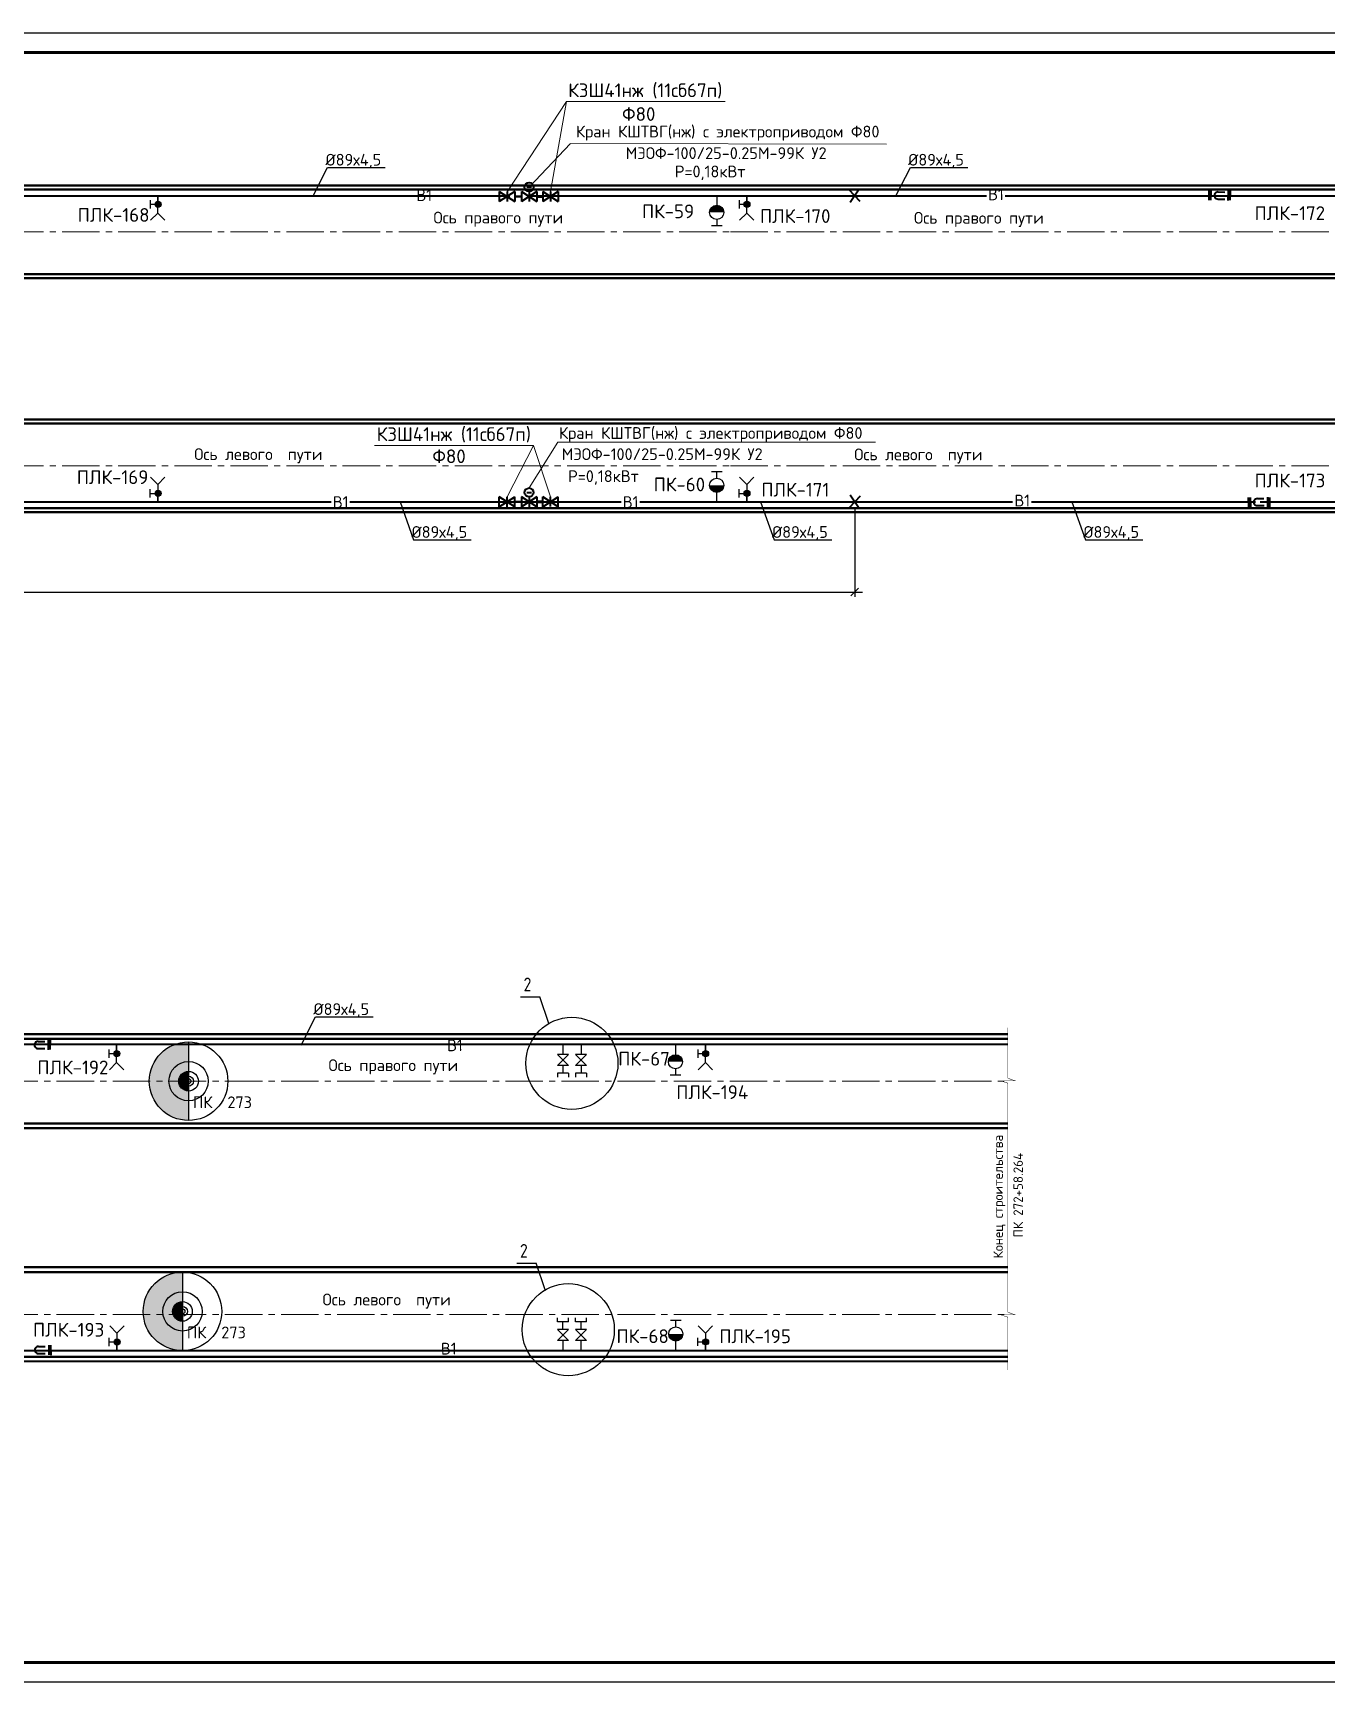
# Paper-space layout 'л2-л8' of a CAD drawing. Header units: millimetres. Extents: x 10032 to 18918, y -3051 to 627.
# Drawn here: x 11227.5 to 11556.8, y -3050.7 to -2630.7 of the extents above; entities that cross this region are included whole.
import ezdxf

# ---------------------------------------------------------------- set-up
doc = ezdxf.new("R2010")
doc.units = ezdxf.units.MM
doc.header["$LTSCALE"] = 0.5
doc.linetypes.add('CENTER2', pattern=[28.575, 19.05, -3.175, 3.175, -3.175])
for name, color, linetype in [('0 @ 1', 7, 'Continuous'), ('1_NADPIS', 7, 'Continuous'), ('3_RAZMER', 7, 'Continuous'), ('3_Текст', 7, 'Continuous'), ('FORMAT', 7, 'Continuous'), ('ВК_надписи', 7, 'Continuous'), ('ВК_сети', 4, 'Continuous'), ('ГТ_ПК', 2, 'Continuous'), ('ГТ_ПК @ 0.25', 2, 'Continuous'), ('ГТ_ПК @ 0.5', 2, 'Continuous'), ('ГТ_ПК @ 1', 2, 'Continuous'), ('ГТ_ПК @ 2', 2, 'Continuous'), ('ГТ_ПК @ 4', 2, 'Continuous')]:
    doc.layers.add(name, color=color, linetype=linetype)
for name, color, linetype, lineweight in [('1_PK500', 5, 'Continuous', 35), ('1_конструкция', 5, 'Continuous', 35), ('А_Дизайн', 16, 'Continuous', 20), ('А_Конструкции', 4, 'Continuous', 50), ('А_Текст', 255, 'Continuous', 20), ('АР_Оси', 242, 'CENTER2', 18)]:
    doc.layers.add(name, color=color, linetype=linetype, lineweight=lineweight)
doc.styles.add('RS-3-08', font='romans.shx', dxfattribs={"width": 0.8, "height": 3})
doc.styles.add('RS-30-06', font='romans.shx', dxfattribs={"width": 0.6, "height": 3})
doc.styles.add('Стандарт ММП', font='isocpeur.ttf')
doc.dimstyles.new('M200$0', dxfattribs={"dimscale": 0, "dimtxt": 3, "dimasz": 2, "dimexe": 1.2, "dimexo": 1.5, "dimgap": 1.2, "dimtad": 1, "dimdec": 0, "dimlfac": 200, "dimrnd": 1, "dimzin": 0, "dimdsep": 46, "dimtxsty": 'RS-30-06', "dimblk1": 'OBLIQUE', "dimblk2": 'OBLIQUE', "dimsah": 1, "dimcen": 2.5, "dimdle": 2, "dimclrt": 9, "dimadec": 0, "dimazin": 0, "dimtfac": 1, "dimtdec": 0, "dimtmove": 2, "dimatfit": 3, "dimldrblk": 'OBLIQUE', "dimfxl": 1.2, "dimtolj": 1, "dimtzin": 0, "dimarcsym": 0})

# ---------------------------------------------------------------- blocks, each defined once
blk = doc.blocks.new('ПК')
at = {"layer": 'ГТ_ПК'}
blk.add_hatch(color=0, dxfattribs=at).paths.add_polyline_path([(0, -2.5, 0.414214), (2.5, 0, 0.414214), (0, 2.5)])
at = {"layer": 'ГТ_ПК', "color": 0}
blk.add_line((0, -2.5), (0, 2.5), dxfattribs=at)
blk.add_circle((0, 0), 2.5, dxfattribs=at)
blk = doc.blocks.new('*U521')
at = {"layer": 'ГТ_ПК @ 0.25', "extrusion": (9.32183e-09, 7.72587e-22, 1), "xscale": 0.2500000000000059, "yscale": 0.2500000000000053, "zscale": 0.2500000000000053, "rotation": 180}
blk.add_blockref('ПК', (11267.13, -2897.64, 0), dxfattribs=at)
at = {"layer": 'ГТ_ПК @ 0.5', "extrusion": (9.32183e-09, 7.72587e-22, 1), "xscale": 0.5000000000000185, "yscale": 0.5000000000000173, "zscale": 0.5000000000000173, "rotation": 180}
blk.add_blockref('ПК', (11267.13, -2897.64, 0), dxfattribs=at)
at = {"layer": 'ГТ_ПК @ 1', "extrusion": (9.32183e-09, 7.72587e-22, 1), "rotation": 179.9999999999641}
blk.add_blockref('ПК', (11267.13, -2897.64, 0), dxfattribs=at)
at = {"layer": 'ГТ_ПК @ 2', "extrusion": (9.32183e-09, 7.72587e-22, 1), "xscale": 2.000000000000074, "yscale": 2.000000000000069, "zscale": 2.000000000000069, "rotation": 180}
blk.add_blockref('ПК', (11267.13, -2897.64, 0), dxfattribs=at)
at = {"layer": 'ГТ_ПК @ 4', "extrusion": (9.32183e-09, 7.72587e-22, 1), "xscale": 4.000000000000095, "yscale": 4.000000000000085, "zscale": 4.000000000000085, "rotation": 180}
blk.add_blockref('ПК', (11267.13, -2897.64, 0), dxfattribs=at)
blk = doc.blocks.new('*U522')
at = {"layer": 'ГТ_ПК @ 0.25', "extrusion": (9.32183e-09, 7.72587e-22, 1), "xscale": 0.2500000000000059, "yscale": 0.2500000000000053, "zscale": 0.2500000000000053, "rotation": 180}
blk.add_blockref('ПК', (11265.58, -2956.27, 0), dxfattribs=at)
at = {"layer": 'ГТ_ПК @ 0.5', "extrusion": (9.32183e-09, 7.72587e-22, 1), "xscale": 0.5000000000000185, "yscale": 0.5000000000000173, "zscale": 0.5000000000000173, "rotation": 180}
blk.add_blockref('ПК', (11265.58, -2956.27, 0), dxfattribs=at)
at = {"layer": 'ГТ_ПК @ 1', "extrusion": (9.32183e-09, 7.72587e-22, 1), "rotation": 179.9999999999641}
blk.add_blockref('ПК', (11265.58, -2956.27, 0), dxfattribs=at)
at = {"layer": 'ГТ_ПК @ 2', "extrusion": (9.32183e-09, 7.72587e-22, 1), "xscale": 2.000000000000074, "yscale": 2.000000000000069, "zscale": 2.000000000000069, "rotation": 180}
blk.add_blockref('ПК', (11265.58, -2956.27, 0), dxfattribs=at)
at = {"layer": 'ГТ_ПК @ 4', "extrusion": (9.32183e-09, 7.72587e-22, 1), "xscale": 4.000000000000095, "yscale": 4.000000000000085, "zscale": 4.000000000000085, "rotation": 180}
blk.add_blockref('ПК', (11265.58, -2956.27, 0), dxfattribs=at)
blk = doc.blocks.new('*U441')
at = {"layer": 'FORMAT', "color": 7, "lineweight": 25}
blk.add_lwpolyline([(0, 0), (0, 420), (2080, 420), (2080, 0), (0, 0)], dxfattribs=at)
at = {"layer": 'FORMAT', "color": 7, "lineweight": 60}
blk.add_lwpolyline([(20, 5), (20, 415), (2075, 415), (2075, 5), (20, 5)], dxfattribs=at)
blk = doc.blocks.new('_Oblique')
at = {"linetype": 'ByBlock', "lineweight": 30}
blk.add_line((-0.5, -0.5), (0.5, 0.5), dxfattribs=at)
blk = doc.blocks.new('*D151')
at = {"color": 0, "lineweight": -2}
for p, q in [((10936.8, -2751.6), (10936.8, -2774.26)), ((11436.8, -2751.6), (11436.8, -2774.26)), ((10934.8, -2773.06), (11438.8, -2773.06))]:
    blk.add_line(p, q, dxfattribs=at)
at = {"layer": 'Defpoints', "color": 0, "linetype": 'Continuous', "lineweight": 30}
for p in [(10936.8, -2750.1, 0), (11436.8, -2750.1, 0), (11436.8, -2773.06)]:
    blk.add_point(p, dxfattribs=at)
at = {"color": 0, "linetype": 'Continuous', "lineweight": -2, "xscale": 2, "yscale": 2, "zscale": 2, "rotation": 180}
blk.add_blockref('_Oblique', (10936.8, -2773.06), dxfattribs=at)
at = {"color": 0, "linetype": 'Continuous', "lineweight": -2, "xscale": 2, "yscale": 2, "zscale": 2}
blk.add_blockref('_Oblique', (11436.8, -2773.06), dxfattribs=at)
at = {"color": 9, "linetype": 'Continuous', "lineweight": 30, "insert": (11186.8, -2770.36), "char_height": 3, "attachment_point": 5, "style": 'RS-30-06'}
blk.add_mtext('\\A1;100000', dxfattribs=at)

psp = doc.layouts.new('л2-л8')

# ---------------------------------------------------------------- hatches: boundary and pattern name
at = {"layer": 'ВК_сети', "ltscale": 0.5}
h = psp.add_hatch(color=5, dxfattribs=at)
h.paths.add_polyline_path([(11260.1121, -2674.3, 0.41421356), (11259.3621, -2673.55), (11259.3621, -2674.3)])
h.paths.add_polyline_path([(11260.1121, -2674.3), (11259.3621, -2674.3), (11259.3621, -2675.05, 0.41421356)])
h.paths.add_polyline_path([(11259.3621, -2674.3), (11259.3621, -2673.55, 0.58408052), (11258.7203, -2674.688)])
h.paths.add_polyline_path([(11259.3621, -2675.05), (11259.3621, -2674.3), (11258.7203, -2674.688, 0.26256208)])
h = psp.add_hatch(color=1, dxfattribs=at)
h.paths.add_polyline_path([(11399.8505, -2676.3589), (11403.4505, -2676.3589, 0.09159777), (11403.3317, -2675.7158), (11399.9693, -2675.7158, 0.09159777)])
h.paths.add_polyline_path([(11399.9693, -2675.7158), (11403.3317, -2675.7158, 0.68812614)])
h = psp.add_hatch(color=1, dxfattribs=at)
h.paths.add_polyline_path([(11399.8505, -2676.3589), (11403.4505, -2676.3589, 0.09159777), (11403.3317, -2675.7158), (11399.9693, -2675.7158, 0.09159777)])
h.paths.add_polyline_path([(11399.9693, -2675.7158), (11403.3317, -2675.7158, 0.68812614)])
h = psp.add_hatch(color=5, dxfattribs=at)
h.paths.add_polyline_path([(11410.1121, -2674.2999, 0.41421356), (11409.3621, -2673.5499), (11409.3621, -2674.2999)])
h.paths.add_polyline_path([(11410.1121, -2674.2999), (11409.3621, -2674.2999), (11409.3621, -2675.0499, 0.41421356)])
h.paths.add_polyline_path([(11409.3621, -2674.2999), (11409.3621, -2673.5499, 0.58408052), (11408.7203, -2674.6879)])
h.paths.add_polyline_path([(11409.3621, -2675.0499), (11409.3621, -2674.2999), (11408.7203, -2674.6879, 0.26256208)])
h = psp.add_hatch(color=1, dxfattribs=at)
h.paths.add_polyline_path([(11399.8505, -2745.8643), (11403.4505, -2745.8643, -0.09159777), (11403.3317, -2746.5074), (11399.9693, -2746.5074, -0.09159777)])
h.paths.add_polyline_path([(11399.9693, -2746.5074), (11403.3317, -2746.5074, -0.68812614)])
h = psp.add_hatch(color=1, dxfattribs=at)
h.paths.add_polyline_path([(11399.8505, -2745.8643), (11403.4505, -2745.8643, -0.09159777), (11403.3317, -2746.5074), (11399.9693, -2746.5074, -0.09159777)])
h.paths.add_polyline_path([(11399.9693, -2746.5074), (11403.3317, -2746.5074, -0.68812614)])
h = psp.add_hatch(color=5, dxfattribs=at)
h.paths.add_polyline_path([(11260.1121, -2747.9232, -0.41421356), (11259.3621, -2748.6732), (11259.3621, -2747.9232)])
h.paths.add_polyline_path([(11260.1121, -2747.9232), (11259.3621, -2747.9232), (11259.3621, -2747.1732, -0.41421356)])
h.paths.add_polyline_path([(11259.3621, -2747.9232), (11259.3621, -2748.6732, -0.58408052), (11258.7203, -2747.5352)])
h.paths.add_polyline_path([(11259.3621, -2747.1732), (11259.3621, -2747.9232), (11258.7203, -2747.5352, -0.26256208)])
h = psp.add_hatch(color=5, dxfattribs=at)
h.paths.add_polyline_path([(11410.1121, -2747.9232, -0.41421356), (11409.3621, -2748.6732), (11409.3621, -2747.9232)])
h.paths.add_polyline_path([(11410.1121, -2747.9232), (11409.3621, -2747.9232), (11409.3621, -2747.1732, -0.41421356)])
h.paths.add_polyline_path([(11409.3621, -2747.9232), (11409.3621, -2748.6732, -0.58408052), (11408.7203, -2747.5352)])
h.paths.add_polyline_path([(11409.3621, -2747.1732), (11409.3621, -2747.9232), (11408.7203, -2747.5352, -0.26256208)])
h = psp.add_hatch(color=5, dxfattribs=at)
h.paths.add_polyline_path([(11249.5921, -2890.6304, 0.41421356), (11248.8421, -2889.8804), (11248.8421, -2890.6304)])
h.paths.add_polyline_path([(11249.5921, -2890.6304), (11248.8421, -2890.6304), (11248.8421, -2891.3804, 0.41421356)])
h.paths.add_polyline_path([(11248.8421, -2890.6304), (11248.8421, -2889.8804, 0.58408052), (11248.2003, -2891.0184)])
h.paths.add_polyline_path([(11248.8421, -2891.3804), (11248.8421, -2890.6304), (11248.2003, -2891.0184, 0.26256208)])
h = psp.add_hatch(color=1, dxfattribs=at)
h.paths.add_polyline_path([(11389.3305, -2892.6894), (11392.9305, -2892.6894, 0.09159777), (11392.8117, -2892.0462), (11389.4493, -2892.0462, 0.09159777)])
h.paths.add_polyline_path([(11389.4493, -2892.0462), (11392.8117, -2892.0462, 0.68812614)])
h = psp.add_hatch(color=1, dxfattribs=at)
h.paths.add_polyline_path([(11389.3305, -2892.6894), (11392.9305, -2892.6894, 0.09159777), (11392.8117, -2892.0462), (11389.4493, -2892.0462, 0.09159777)])
h.paths.add_polyline_path([(11389.4493, -2892.0462), (11392.8117, -2892.0462, 0.68812614)])
h = psp.add_hatch(color=5, dxfattribs=at)
h.paths.add_polyline_path([(11399.5921, -2890.6304, 0.41421356), (11398.8421, -2889.8804), (11398.8421, -2890.6304)])
h.paths.add_polyline_path([(11399.5921, -2890.6304), (11398.8421, -2890.6304), (11398.8421, -2891.3804, 0.41421356)])
h.paths.add_polyline_path([(11398.8421, -2890.6304), (11398.8421, -2889.8804, 0.58408052), (11398.2003, -2891.0184)])
h.paths.add_polyline_path([(11398.8421, -2891.3804), (11398.8421, -2890.6304), (11398.2003, -2891.0184, 0.26256208)])
h = psp.add_hatch(color=5, dxfattribs=at)
h.paths.add_polyline_path([(11249.6747, -2964.056, -0.41421356), (11248.9247, -2964.806), (11248.9247, -2964.056)])
h.paths.add_polyline_path([(11249.6747, -2964.056), (11248.9247, -2964.056), (11248.9247, -2963.306, -0.41421356)])
h.paths.add_polyline_path([(11248.9247, -2964.056), (11248.9247, -2964.806, -0.58408052), (11248.2829, -2963.668)])
h.paths.add_polyline_path([(11248.9247, -2963.306), (11248.9247, -2964.056), (11248.2829, -2963.668, -0.26256208)])
h = psp.add_hatch(color=1, dxfattribs=at)
h.paths.add_polyline_path([(11389.4131, -2962.0129), (11393.0131, -2962.0129, -0.09159777), (11392.8943, -2962.6561), (11389.5319, -2962.6561, -0.09159777)])
h.paths.add_polyline_path([(11389.5319, -2962.6561), (11392.8943, -2962.6561, -0.68812614)])
h = psp.add_hatch(color=1, dxfattribs=at)
h.paths.add_polyline_path([(11389.4131, -2962.0129), (11393.0131, -2962.0129, -0.09159777), (11392.8943, -2962.6561), (11389.5319, -2962.6561, -0.09159777)])
h.paths.add_polyline_path([(11389.5319, -2962.6561), (11392.8943, -2962.6561, -0.68812614)])
h = psp.add_hatch(color=5, dxfattribs=at)
h.paths.add_polyline_path([(11399.5921, -2964.0537, -0.41421356), (11398.8421, -2964.8037), (11398.8421, -2964.0537)])
h.paths.add_polyline_path([(11399.5921, -2964.0537), (11398.8421, -2964.0537), (11398.8421, -2963.3037, -0.41421356)])
h.paths.add_polyline_path([(11398.8421, -2964.0537), (11398.8421, -2964.8037, -0.58408052), (11398.2003, -2963.6657)])
h.paths.add_polyline_path([(11398.8421, -2963.3037), (11398.8421, -2964.0537), (11398.2003, -2963.6657, -0.26256208)])

# ---------------------------------------------------------------- linework, layer by layer
at = {"layer": '1_конструкция', "color": 1, "lineweight": 18}
for p, q in [((11348.2605, -2671.1155, 0), (11363.3588, -2648.1515, 0)), ((11363.3588, -2648.1515, 0), (11359.3249, -2671.0589, 0)), ((11348.2421, -2748.8431, 0), (11354.9517, -2735.7191, 0)), ((11354.9517, -2735.7191, 0), (11359.2928, -2748.7851, 0))]:
    psp.add_line(p, q, dxfattribs=at)
at = {"layer": '3_RAZMER', "lineweight": 18}
for p, q in [((11363.3588, -2648.1515, 0), (11403.8174, -2648.1515, 0)), ((11353.8651, -2669.9142, 0), (11364.3826, -2658.8495, 0)), ((11364.3612, -2658.8495, 0), (11444.8938, -2659.0137, 0)), ((11314.4932, -2735.7191, 0), (11354.9517, -2735.7191, 0)), ((11353.8657, -2746.5537, 0), (11361.1427, -2734.9264, 0)), ((11361.1427, -2734.9264, 0), (11442.0598, -2734.9264, 0))]:
    psp.add_line(p, q, dxfattribs=at)
at = {"layer": 'Defpoints', "color": 6, "linetype": 'Continuous', "lineweight": 50, "elevation": 0}
for points in [[(11350.2122, -2672.319), (11351.895, -2672.319)], [(11350.2122, -2750.1021), (11351.895, -2750.1021)]]:
    psp.add_lwpolyline(points, dxfattribs=at)
at = {"layer": 'А_Дизайн', "ltscale": 0.125, "const_width": 0.12, "elevation": 0}
for points in [[(11475.8105, -2923.5559), (11475.8105, -2898.1545), (11474.0065, -2897.5605), (11477.6786, -2897.558), (11475.8105, -2896.8889), (11475.8105, -2884.0164)], [(11475.8105, -2971.1638), (11475.8105, -2957.7545), (11474.0065, -2957.1605), (11477.6786, -2957.158), (11475.8105, -2956.4889), (11475.8105, -2923.5559)]]:
    psp.add_lwpolyline(points, dxfattribs=at)
at = {"layer": 'А_Конструкции'}
for p, q in [((10077.6505, -2669.5116), (11406.7262, -2669.5116)), ((10077.6505, -2670.5116), (11406.7262, -2670.5116)), ((11406.7262, -2669.5116), (11888.1723, -2669.5115)), ((11406.7262, -2670.5116), (11888.1723, -2670.5115)), ((10077.6505, -2692.1116), (11406.7262, -2692.1116)), ((11406.7262, -2692.1116), (11888.1723, -2692.1115)), ((10077.6505, -2693.1116), (11406.7262, -2693.1116)), ((11406.7262, -2693.1116), (11888.1723, -2693.1115)), ((10077.6505, -2729.1116), (11406.7262, -2729.1116)), ((11406.7262, -2729.1116), (11888.1723, -2729.1115)), ((10077.6505, -2730.1116), (11406.7262, -2730.1116)), ((11406.7262, -2730.1116), (11888.1723, -2730.1115)), ((10077.6505, -2751.7116), (11406.7262, -2751.7116)), ((10077.6505, -2752.7116), (11406.7262, -2752.7116)), ((11406.7262, -2751.7116), (11888.1723, -2751.7115)), ((11406.7262, -2752.7116), (11888.1723, -2752.7115)), ((11475.769, -2885.642), (10977.9169, -2885.642)), ((11475.769, -2886.842), (10977.9169, -2886.842)), ((11475.769, -2908.442), (10977.9169, -2908.442)), ((11475.769, -2909.642), (10977.9169, -2909.642)), ((11475.769, -2945.042), (10977.9169, -2945.042)), ((11475.769, -2946.242), (10977.9169, -2946.242)), ((11475.769, -2967.842), (10977.9169, -2967.842)), ((11475.769, -2969.042), (10977.9169, -2968.842))]:
    psp.add_line(p, q, dxfattribs=at)
at = {"layer": 'АР_Оси', "color": 7}
for p, q in [((10077.6505, -2681.3116), (11405.1697, -2681.3116)), ((11405.1697, -2681.3116), (11886.617, -2681.3116)), ((10077.6505, -2740.9116), (11405.1697, -2740.9116)), ((11405.1697, -2740.9116), (11886.617, -2740.9116)), ((10976.3604, -2897.642), (11475.769, -2897.642)), ((10976.3604, -2957.042), (11475.769, -2957.042))]:
    psp.add_line(p, q, dxfattribs=at)
at = {"layer": 'ВК_надписи'}
for p, q in [((11298.897, -2672.12, 0), (11302.5568, -2664.9223, 0)), ((11302.5568, -2664.9223, 0), (11317.1962, -2664.9223, 0)), ((11447.3005, -2672.12, 0), (11450.9602, -2664.9223, 0)), ((11450.9602, -2664.9223, 0), (11465.5997, -2664.9223, 0)), ((11321.0063, -2750.1031, 0), (11324.4586, -2759.7343, 0)), ((11412.8339, -2750.1032, 0), (11416.2862, -2759.7343, 0)), ((11492.1242, -2750.1032, 0), (11495.5764, -2759.7343, 0)), ((11324.4586, -2759.7343, 0), (11339.0981, -2759.7343, 0)), ((11416.2862, -2759.7343, 0), (11430.9257, -2759.7343, 0)), ((11495.5764, -2759.7343, 0), (11510.2159, -2759.7343, 0)), ((11295.8203, -2888.4505, 0), (11299.48, -2881.2528, 0)), ((11299.48, -2881.2528, 0), (11314.1195, -2881.2528, 0))]:
    psp.add_line(p, q, dxfattribs=at)
at = {"layer": 'ВК_надписи', "color": 2, "ltscale": 0.5}
for p, q in [((11351.6387, -2876.1549, -5.1623), (11356.5788, -2876.1549, -5.1623)), ((11358.8688, -2882.9494, -5.1623), (11356.5788, -2876.1549, -5.1623)), ((11350.7224, -2943.9959, 0), (11355.6625, -2943.9959, 0)), ((11357.9525, -2950.7904, 0), (11355.6625, -2943.9959, 0))]:
    psp.add_line(p, q, dxfattribs=at)
at = {"layer": 'ВК_сети', "color": 1, "lineweight": 40, "ltscale": 0.5, "extrusion": (-1.06675e-13, 1.06455e-06, 1)}
for p, q in [((11346.272, -2671.0584, 0), (11346.272, -2673.5775, 0)), ((11350.2122, -2671.0584, 0), (11346.272, -2673.5775, 0)), ((11346.272, -2671.0584, 0), (11350.2122, -2673.5775, 0)), ((11348.2421, -2671.0589, 0), (11348.2421, -2673.578, 0))]:
    psp.add_line(p, q, dxfattribs=at)
at = {"layer": 'ВК_сети', "color": 1, "lineweight": 40, "ltscale": 0.5}
for p, q in [((11350.2122, -2671.0584, 0), (11350.2122, -2673.5775, 0)), ((11351.895, -2671.0589, 0), (11351.895, -2673.578, 0)), ((11355.8352, -2671.0589, 0), (11351.895, -2673.578, 0)), ((11351.895, -2671.0589, 0), (11355.8352, -2673.578, 0)), ((11354.462, -2669.9748, 0), (11353.2557, -2669.9748, 0)), ((11353.8651, -2671.0594, 0), (11353.8651, -2673.5785, 0)), ((11355.8352, -2671.0589, 0), (11355.8352, -2673.578, 0)), ((11351.8947, -2748.8441, 0), (11351.894, -2751.3632, 0)), ((11355.8355, -2748.8441, 0), (11351.8947, -2751.3622, 0)), ((11354.4626, -2747.7596, 0), (11353.2563, -2747.7593, 0)), ((11353.8654, -2748.8441, 0), (11353.8648, -2751.3632, 0)), ((11355.8355, -2748.8441, 0), (11355.8349, -2751.3632, 0))]:
    psp.add_line(p, q, dxfattribs=at)
at = {"layer": 'ВК_сети', "color": 1, "lineweight": 40, "ltscale": 0.5, "extrusion": (1.06678e-13, 1.06455e-06, 1)}
for p, q in [((11357.3548, -2671.0584, 0), (11357.3548, -2673.5775, 0)), ((11357.3548, -2671.0584, 0), (11361.295, -2673.5775, 0)), ((11361.295, -2671.0584, 0), (11357.3548, -2673.5775, 0)), ((11359.3249, -2671.0589, 0), (11359.3249, -2673.578, 0)), ((11361.295, -2671.0584, 0), (11361.295, -2673.5775, 0))]:
    psp.add_line(p, q, dxfattribs=at)
at = {"layer": 'ВК_сети', "color": 5, "lineweight": 40, "ltscale": 0.5}
for p, q in [((11438.1786, -2673.6158, 0), (11435.4224, -2670.6242, 0)), ((11437.9341, -2670.4314, 0), (11435.6669, -2673.8086, 0)), ((11527.0368, -2673.2775, 0), (11527.0673, -2670.795, 0)), ((11527.5332, -2673.2174, 0), (11527.5637, -2670.7349, 0)), ((11529.3783, -2671.1671, 0), (11531.0492, -2671.1876, 0)), ((11531.9364, -2673.3375, 0), (11531.9669, -2670.855, 0)), ((11532.4328, -2673.2775, 0), (11532.4632, -2670.795, 0)), ((11529.3563, -2672.962, 0), (11531.0272, -2672.9825, 0)), ((11438.1786, -2748.6073, 0), (11435.4224, -2751.5989, 0)), ((11437.9341, -2751.7918, 0), (11435.6669, -2748.4145, 0)), ((11537.0368, -2748.9457, 0), (11537.0673, -2751.4282, 0)), ((11537.5332, -2749.0057, 0), (11537.5637, -2751.4882, 0)), ((11539.3563, -2749.2611, 0), (11541.0272, -2749.2406, 0)), ((11541.9364, -2748.8856, 0), (11541.9669, -2751.3681, 0)), ((11542.4328, -2748.9457, 0), (11542.4632, -2751.4282, 0)), ((11539.3783, -2751.056, 0), (11541.0492, -2751.0355, 0)), ((11228.8363, -2889.2925, 0), (11230.5072, -2889.313, 0)), ((11228.8583, -2887.4976, 0), (11230.5292, -2887.5181, 0)), ((11231.4164, -2889.668, 0), (11231.4469, -2887.1855, 0)), ((11231.9128, -2889.6079, 0), (11231.9432, -2887.1254, 0)), ((11228.919, -2965.2142, 0), (11230.5898, -2965.1937, 0)), ((11231.499, -2964.8387, 0), (11231.5295, -2967.3212, 0)), ((11231.9954, -2964.8988, 0), (11232.0258, -2967.3813, 0)), ((11228.941, -2967.0091, 0), (11230.6118, -2966.9886, 0))]:
    psp.add_line(p, q, dxfattribs=at)
at = {"layer": 'ВК_сети', "color": 5, "ltscale": 0.5}
for p, q in [((11257.3325, -2673.2683, 0), (11257.3325, -2675.3301)), ((11257.3325, -2674.2992, 0), (11259.3621, -2674.2992, 0)), ((11259.3005, -2676.5588, 0), (11259.3005, -2672.12)), ((11407.3325, -2673.2683, 0), (11407.3325, -2675.3301)), ((11407.3325, -2674.2992, 0), (11409.3621, -2674.2992, 0)), ((11409.3005, -2676.5587, 0), (11409.3005, -2672.12)), ((11259.3005, -2676.5588), (11257.4763, -2678.3829)), ((11259.3005, -2676.5588), (11261.1247, -2678.3829)), ((11409.3005, -2676.5587), (11407.4763, -2678.3829)), ((11409.3005, -2676.5587), (11411.1247, -2678.3829)), ((11259.3005, -2745.6644), (11257.4763, -2743.8402)), ((11259.3005, -2745.6644), (11261.1247, -2743.8402)), ((11259.3005, -2745.6644, 0), (11259.3005, -2750.1031)), ((11409.3005, -2745.6644), (11407.4763, -2743.8402)), ((11409.3005, -2745.6644), (11411.1247, -2743.8402)), ((11409.3005, -2745.6644, 0), (11409.3005, -2750.1031)), ((11257.3325, -2748.9548, 0), (11257.3325, -2746.893)), ((11257.3325, -2747.9239, 0), (11259.3621, -2747.9239, 0)), ((11407.3325, -2748.9548, 0), (11407.3325, -2746.893)), ((11407.3325, -2747.9239, 0), (11409.3621, -2747.9239, 0)), ((11246.8125, -2889.5988, 0), (11246.8125, -2891.6606, 0)), ((11248.7805, -2892.8892, 0), (11248.7805, -2888.4505, 0)), ((11396.8125, -2889.5988, 0), (11396.8125, -2891.6606, 0)), ((11398.7805, -2892.8892, 0), (11398.7805, -2888.4505, 0)), ((11246.8125, -2890.6297, 0), (11248.8421, -2890.6297, 0)), ((11248.7805, -2892.8892, 0), (11246.9563, -2894.7134, 0)), ((11248.7805, -2892.8892, 0), (11250.6047, -2894.7134, 0)), ((11396.8125, -2890.6297, 0), (11398.8421, -2890.6297, 0)), ((11398.7805, -2892.8892, 0), (11396.9563, -2894.7134, 0)), ((11398.7805, -2892.8892, 0), (11400.6047, -2894.7134, 0)), ((11248.8631, -2961.7972, 0), (11247.0389, -2959.973, 0)), ((11248.8631, -2961.7972, 0), (11250.6873, -2959.973, 0)), ((11398.7805, -2961.7949, 0), (11396.9563, -2959.9707, 0)), ((11398.7805, -2961.7949, 0), (11400.6047, -2959.9707, 0)), ((11246.8951, -2965.0877, 0), (11246.8951, -2963.0258, 0)), ((11246.8951, -2964.0568, 0), (11248.9247, -2964.0568, 0)), ((11248.8631, -2961.7972, 0), (11248.8631, -2966.236, 0)), ((11396.8125, -2965.0853, 0), (11396.8125, -2963.0235, 0)), ((11396.8125, -2964.0544, 0), (11398.8421, -2964.0544, 0)), ((11398.7805, -2961.7949, 0), (11398.7805, -2966.2336, 0))]:
    psp.add_line(p, q, dxfattribs=at)
at = {"layer": 'ВК_сети', "color": 1, "lineweight": 30, "ltscale": 0.5, "extrusion": (-3.27269e-07, 1.1423e-06, 1)}
for p, q in [((11259.3005, -2672.12), (11259.3005, -2675.0749, 0)), ((11409.3005, -2672.12), (11409.3005, -2675.0749, 0)), ((11248.7805, -2888.4505, 0), (11248.7805, -2891.4054, 0)), ((11398.7805, -2888.4505, 0), (11398.7805, -2891.4054, 0))]:
    psp.add_line(p, q, dxfattribs=at)
at = {"layer": 'ВК_сети', "color": 1, "lineweight": 60, "ltscale": 0.5}
for p, q in [((11355.8352, -2672.3185, 0), (11357.3548, -2672.3185, 0)), ((11355.8352, -2750.1026, 0), (11357.3548, -2750.1026, 0))]:
    psp.add_line(p, q, dxfattribs=at)
at = {"layer": 'ВК_сети', "color": 1, "lineweight": 30, "ltscale": 0.5}
for p, q in [((11401.6505, -2675.0815, -0.0001), (11401.1331, -2675.0853, -0.0001)), ((11401.6505, -2675.0815, -0.0001), (11401.1331, -2675.0853, -0.0001)), ((11401.6475, -2674.6795, -0.0001), (11401.6505, -2675.0815, -0.0001)), ((11401.6475, -2674.6795, -0.0001), (11401.6505, -2675.0815, -0.0001)), ((11401.6505, -2675.0815, -0.0001), (11402.1679, -2675.0776, -0.0001)), ((11401.6505, -2675.0815, -0.0001), (11402.1679, -2675.0776, -0.0001)), ((11401.6505, -2747.1417, -0.0001), (11401.1331, -2747.1379, -0.0001)), ((11401.6505, -2747.1417, -0.0001), (11401.1331, -2747.1379, -0.0001)), ((11401.6475, -2747.5437, -0.0001), (11401.6505, -2747.1417, -0.0001)), ((11401.6475, -2747.5437, -0.0001), (11401.6505, -2747.1417, -0.0001)), ((11401.6505, -2747.1417, -0.0001), (11402.1679, -2747.1455, -0.0001)), ((11401.6505, -2747.1417, -0.0001), (11402.1679, -2747.1455, -0.0001)), ((11391.1305, -2891.4119, -0.0001), (11390.6131, -2891.4157, -0.0001)), ((11391.1305, -2891.4119, -0.0001), (11390.6131, -2891.4157, -0.0001)), ((11391.1275, -2891.0099, -0.0001), (11391.1305, -2891.4119, -0.0001)), ((11391.1275, -2891.0099, -0.0001), (11391.1305, -2891.4119, -0.0001)), ((11391.1305, -2891.4119, -0.0001), (11391.6479, -2891.4081, -0.0001)), ((11391.1305, -2891.4119, -0.0001), (11391.6479, -2891.4081, -0.0001)), ((11391.2131, -2963.2904, -0.0001), (11390.6957, -2963.2866, -0.0001)), ((11391.2131, -2963.2904, -0.0001), (11390.6957, -2963.2866, -0.0001)), ((11391.2101, -2963.6924, -0.0001), (11391.2131, -2963.2904, -0.0001)), ((11391.2101, -2963.6924, -0.0001), (11391.2131, -2963.2904, -0.0001)), ((11391.2131, -2963.2904, -0.0001), (11391.7305, -2963.2942, -0.0001)), ((11391.2131, -2963.2904, -0.0001), (11391.7305, -2963.2942, -0.0001))]:
    psp.add_line(p, q, dxfattribs=at)
at = {"layer": 'ВК_сети', "color": 1, "ltscale": 0.5}
for p, q in [((11401.6505, -2672.12, 0), (11401.6505, -2674.5589, 0)), ((11401.6505, -2672.12, 0), (11401.6505, -2674.5589, 0)), ((11401.6505, -2678.1589, 0), (11401.6505, -2679.8118, 0)), ((11401.6505, -2678.1589, 0), (11401.6505, -2679.8118, 0)), ((11402.9924, -2679.8118, 0), (11400.3086, -2679.8118, 0)), ((11402.9924, -2679.8118, 0), (11400.3086, -2679.8118, 0)), ((11402.9924, -2742.4113, 0), (11400.3086, -2742.4113, 0)), ((11402.9924, -2742.4113, 0), (11400.3086, -2742.4113, 0)), ((11401.6505, -2744.0643, 0), (11401.6505, -2742.4113, 0)), ((11401.6505, -2744.0643, 0), (11401.6505, -2742.4113, 0)), ((11401.6505, -2750.1031, 0), (11401.6505, -2747.6643, 0)), ((11401.6505, -2750.1031, 0), (11401.6505, -2747.6643, 0)), ((11391.1305, -2888.4505, 0), (11391.1305, -2890.8894, 0)), ((11391.1305, -2888.4505, 0), (11391.1305, -2890.8894, 0)), ((11392.4724, -2896.1423, 0), (11389.7886, -2896.1423, 0)), ((11392.4724, -2896.1423, 0), (11389.7886, -2896.1423, 0)), ((11391.1305, -2894.4894, 0), (11391.1305, -2896.1423, 0)), ((11391.1305, -2894.4894, 0), (11391.1305, -2896.1423, 0)), ((11392.555, -2958.56, 0), (11389.8712, -2958.56, 0)), ((11392.555, -2958.56, 0), (11389.8712, -2958.56, 0)), ((11391.2131, -2960.2129, 0), (11391.2131, -2958.56, 0)), ((11391.2131, -2960.2129, 0), (11391.2131, -2958.56, 0)), ((11391.2131, -2966.2518, 0), (11391.2131, -2963.8129, 0)), ((11391.2131, -2966.2518, 0), (11391.2131, -2963.8129, 0))]:
    psp.add_line(p, q, dxfattribs=at)
at = {"layer": 'ВК_сети', "color": 1, "lineweight": 30, "ltscale": 0.5, "extrusion": (-3.27269e-07, -1.1423e-06, 1)}
for p, q in [((11259.3005, -2750.1031), (11259.3005, -2747.1482, 0)), ((11409.3005, -2750.1031), (11409.3005, -2747.1482, 0)), ((11248.8631, -2966.236, 0), (11248.8631, -2963.2811, 0)), ((11398.7805, -2966.2336, 0), (11398.7805, -2963.2787, 0))]:
    psp.add_line(p, q, dxfattribs=at)
at = {"layer": 'ВК_сети', "color": 1, "lineweight": 40, "ltscale": 0.5, "extrusion": (-1.06675e-13, -1.06455e-06, 1)}
for p, q in [((11346.272, -2751.3627, 0), (11346.272, -2748.8436, 0)), ((11350.2122, -2751.3627, 0), (11346.272, -2748.8436, 0)), ((11346.272, -2751.3627, 0), (11350.2122, -2748.8436, 0)), ((11348.2421, -2751.3622, 0), (11348.2421, -2748.8431, 0)), ((11350.2122, -2751.3627, 0), (11350.2122, -2748.8436, 0)), ((11359.2928, -2751.3042), (11359.2928, -2748.7851, 0))]:
    psp.add_line(p, q, dxfattribs=at)
at = {"layer": 'ВК_сети', "color": 1, "lineweight": 40, "ltscale": 0.5, "extrusion": (1.06678e-13, -1.06455e-06, 1)}
for p, q in [((11355.8349, -2751.3632, 0), (11351.8947, -2748.8441, 0)), ((11357.3548, -2751.3627, 0), (11357.3548, -2748.8436, 0)), ((11357.3548, -2751.3627, 0), (11361.295, -2748.8436, 0)), ((11361.295, -2751.3627, 0), (11357.3548, -2748.8436, 0)), ((11361.295, -2751.3627, 0), (11361.295, -2748.8436, 0))]:
    psp.add_line(p, q, dxfattribs=at)
at = {"layer": 'ВК_сети', "color": 2, "lineweight": 30, "ltscale": 0.5}
for p, q in [((11362.4711, -2888.3689, -2.5811), (11362.4711, -2890.8272, -2.5811)), ((11367.1037, -2888.3689, -2.5811), (11367.1037, -2890.8272, -2.5811)), ((11361.0711, -2893.6272, -2.5811), (11363.8711, -2890.8272, -2.5811)), ((11363.8711, -2893.6272, -2.5811), (11361.0711, -2890.8272, -2.5811)), ((11363.8711, -2890.8272, -2.5811), (11361.0711, -2890.8272, -2.5811)), ((11363.8711, -2893.6272, -2.5811), (11361.0711, -2893.6272, -2.5811)), ((11362.4711, -2893.6272, -2.5811), (11362.4711, -2895.6272, -2.5811)), ((11365.7037, -2893.6272, -2.5811), (11368.5037, -2890.8272, -2.5811)), ((11368.5037, -2893.6272, -2.5811), (11365.7037, -2890.8272, -2.5811)), ((11368.5037, -2890.8272, -2.5811), (11365.7037, -2890.8272, -2.5811)), ((11368.5037, -2893.6272, -2.5811), (11365.7037, -2893.6272, -2.5811)), ((11367.1037, -2893.6272, -2.5811), (11367.1037, -2895.6272, -2.5811)), ((11363.8711, -2895.6272, -2.5811), (11361.0711, -2895.6272, -2.5811)), ((11361.0711, -2895.6272, -2.5811), (11361.0711, -2896.6272, -2.5811)), ((11363.8711, -2895.6272, -2.5811), (11363.8711, -2896.6272, -2.5811)), ((11368.5037, -2895.6272, -2.5811), (11365.7037, -2895.6272, -2.5811)), ((11365.7037, -2895.6272, -2.5811), (11365.7037, -2896.6272, -2.5811)), ((11368.5037, -2895.6272, -2.5811), (11368.5037, -2896.6272, -2.5811)), ((11361.0711, -2958.8945), (11361.0711, -2957.8945)), ((11363.8711, -2958.8945), (11361.0711, -2958.8945)), ((11361.0711, -2960.8945), (11363.8711, -2963.6945)), ((11363.8711, -2960.8945), (11361.0711, -2963.6945)), ((11363.8711, -2960.8945), (11361.0711, -2960.8945)), ((11362.4711, -2960.8945), (11362.4711, -2958.8945)), ((11363.8711, -2958.8945), (11363.8711, -2957.8945)), ((11365.7037, -2958.8945), (11365.7037, -2957.8945)), ((11368.5037, -2958.8945), (11365.7037, -2958.8945)), ((11365.7037, -2960.8945), (11368.5037, -2963.6945)), ((11368.5037, -2960.8945), (11365.7037, -2963.6945)), ((11368.5037, -2960.8945), (11365.7037, -2960.8945)), ((11367.1037, -2960.8945), (11367.1037, -2958.8945)), ((11368.5037, -2958.8945), (11368.5037, -2957.8945)), ((11363.8711, -2963.6945, 2.5811), (11361.0711, -2963.6945, 2.5811)), ((11362.4979, -2966.2337, 0), (11362.4979, -2963.6945, 2.5811)), ((11368.5037, -2963.6945, 2.5811), (11365.7037, -2963.6945, 2.5811)), ((11367.1305, -2966.2337, 0), (11367.1305, -2963.6945, 2.5811))]:
    psp.add_line(p, q, dxfattribs=at)
at = {"layer": 'ВК_сети', "color": 2, "lineweight": 40, "ltscale": 0.5, "elevation": 0}
for points in [[(11164.1514, -2672.12), (11348.9148, -2672.12)], [(11353.7151, -2672.12), (11406.7262, -2672.12)], [(11406.7262, -2672.12), (11470.3193, -2672.12)], [(11475.1195, -2672.12), (11650.9491, -2672.12)], [(11181.3079, -2750.1031), (11303.4232, -2750.1031)], [(11308.2235, -2750.1031), (11377.2712, -2750.1031)], [(11382.0714, -2750.1031), (11406.7262, -2750.1031)], [(11406.7262, -2750.1032), (11477.0065, -2750.1032)], [(11481.8067, -2750.1032), (11538.884, -2750.1032)], [(11540.0293, -2750.1032), (11637.9195, -2750.1032)], [(10904.6375, -2888.2505), (11475.8136, -2888.2505)], [(10077.6505, -2966.2337), (11475.7834, -2966.2337)]]:
    psp.add_lwpolyline(points, dxfattribs=at)
at = {"layer": 'ВК_сети', "color": 1, "lineweight": 40, "ltscale": 0.5}
for centre in [(11353.8651, -2669.9142, 0), (11353.8657, -2747.6989, 0)]:
    psp.add_circle(centre, 1.1452, dxfattribs=at)
at = {"layer": 'ВК_сети', "color": 5, "ltscale": 0.5}
for centre in [(11259.3621, -2674.3, 0), (11409.3621, -2674.2999, 0), (11259.3621, -2747.9232, 0), (11409.3621, -2747.9232, 0), (11248.8421, -2890.6304, 0), (11398.8421, -2890.6304, 0), (11248.9247, -2964.056, 0), (11398.8421, -2964.0537, 0)]:
    psp.add_circle(centre, 0.75, dxfattribs=at)
at = {"layer": 'ВК_сети', "color": 1, "ltscale": 0.5}
for centre in [(11401.6505, -2676.3589, 0), (11401.6505, -2676.3589, 0), (11401.6505, -2745.8643, 0), (11401.6505, -2745.8643, 0), (11391.1305, -2892.6894, 0), (11391.1305, -2892.6894, 0), (11391.2131, -2962.0129, 0), (11391.2131, -2962.0129, 0)]:
    psp.add_circle(centre, 1.8, dxfattribs=at)
at = {"layer": 'ВК_сети', "color": 2, "lineweight": 30}
for centre in [(11364.7579, -2893.0864, -5.1623), (11363.8416, -2960.9273, 0)]:
    psp.add_circle(centre, 11.7234, dxfattribs=at)
at = {"layer": 'ВК_сети', "color": 5, "lineweight": 40, "ltscale": 0.5}
for centre, start, end in [((11529.3005, -2672.0638, 0), 85.038167, 273.557419), ((11539.3005, -2750.1593, 0), 86.442581, 274.961833), ((11228.7805, -2888.3942, 0), 85.038167, 273.557419), ((11228.8631, -2966.1125, 0), 86.442581, 274.961833)]:
    psp.add_arc(centre, 0.9, start, end, dxfattribs=at)

# ---------------------------------------------------------------- block references
at = {"layer": '0 @ 1', "ltscale": 0.5}
psp.add_blockref('*U441', (10041.7584, -3050.668), dxfattribs=at)
at = {"layer": 'ГТ_ПК', "color": 6, "linetype": 'Continuous', "lineweight": 120}
for name in ['*U521', '*U522']:
    psp.add_blockref(name, (0, 0), dxfattribs=at)

# ---------------------------------------------------------------- texts
at = {"layer": '1_NADPIS', "color": 5, "linetype": 'Continuous', "style": 'Стандарт ММП'}
for s, p in [('КЗШ41нж (11сб67п)', (11363.8238, -2647.0122, 0)), ('Ф80', (11377.5405, -2653.0616, 0))]:
    psp.add_text(s, height=3.5, rotation=360, dxfattribs=at).set_placement(p)
at = {"layer": '1_NADPIS', "linetype": 'Continuous', "style": 'Стандарт ММП'}
for s, p in [('ПЛК-168', (11238.9002, -2678.7681, 0)), ('ПЛК-172', (11538.6313, -2678.3055, 0)), ('ПЛК-170', (11412.667, -2679.0532, 0)), ('ПЛК-169', (11238.6626, -2745.5515, 0)), ('ПЛК-171', (11413.0053, -2748.7457, 0)), ('ПЛК-173', (11538.6313, -2746.4021, 0)), ('ПЛК-192', (11228.6266, -2895.8846, 0)), ('ПЛК-194', (11391.338, -2902.1923, 0)), ('ПЛК-193', (11227.5172, -2962.7043, 0)), ('ПЛК-195', (11402.3083, -2964.3663, 0))]:
    psp.add_text(s, height=3.5, rotation=360, dxfattribs=at).set_placement(p)
at = {"layer": '1_NADPIS', "color": 1, "linetype": 'Continuous', "style": 'Стандарт ММП'}
for s, p in [('ПК-59', (11382.6111, -2677.8487)), ('ПК-60', (11385.5986, -2747.4059)), ('ПК-67', (11376.5513, -2893.6675)), ('ПК-68', (11376.1071, -2964.3369, 0))]:
    psp.add_text(s, height=3.5, rotation=360, dxfattribs=at).set_placement(p)
at = {"layer": '1_NADPIS', "color": 5, "linetype": 'Continuous', "style": 'Стандарт ММП'}
for s, p in [('КЗШ41нж (11сб67п)', (11315.0651, -2734.593, 0)), ('Ф80', (11329.2328, -2740.2375, 0))]:
    psp.add_text(s, height=3.5, dxfattribs=at).set_placement(p)
at = {"layer": '1_PK500', "style": 'Стандарт ММП'}
for p in [(11325.1663, -2673.4941), (11470.7808, -2673.2876, 0), (11303.8886, -2751.6661), (11377.7366, -2751.6661), (11477.4681, -2751.2708, 0), (11332.9814, -2890.0135), (11331.4068, -2967.2716)]:
    psp.add_text('В1', height=3, rotation=0.560426, dxfattribs=at).set_placement(p)
at = {"layer": '3_Текст', "color": 255, "style": 'Стандарт ММП'}
for s, p in [('Ось правого пути', (11329.4924, -2679.1826)), ('Ось правого пути', (11451.8951, -2679.2474)), ('Ось левого  пути', (11268.5636, -2739.4427, -0.0004)), ('Ось левого  пути', (11436.6608, -2739.5075, -0.0004)), ('Ось правого пути', (11302.7583, -2895.0734)), ('Ось левого  пути', (11301.2427, -2954.746, -0.0004))]:
    psp.add_text(s, height=3, dxfattribs=at).set_placement(p)
at = {"layer": 'А_Текст', "color": 0, "linetype": 'Continuous', "lineweight": 30, "style": 'Стандарт ММП'}
for s, p in [('Конец строительства', (11474.5297, -2942.7869)), ('ПК 272+58.264', (11479.6249, -2937.4316))]:
    psp.add_text(s, height=2.4, rotation=90, dxfattribs=at).set_placement(p)
at = {"layer": 'ВК_надписи', "lineweight": 30, "ltscale": 0.5, "style": 'Стандарт ММП'}
for s, p in [('Кран КШТВГ(нж) с электроприводом Ф80', (11365.7931, -2657.2772, 0)), ('%%C89х4,5', (11301.9959, -2664.4511, 0)), ('МЭОФ-100/25-0.25М-99К У2', (11378.4665, -2662.7751, 0)), ('%%C89х4,5', (11450.3993, -2664.4511, 0)), ('Р=0,18кВт', (11390.9731, -2667.44, 0)), ('Кран КШТВГ(нж) с электроприводом Ф80', (11361.4636, -2734.0536, 0)), ('МЭОФ-100/25-0.25М-99К У2', (11362.1721, -2739.4406, 0)), ('Р=0,18кВт', (11363.8016, -2745.0501, 0)), ('%%C89х4,5', (11323.8977, -2759.2631, 0)), ('%%C89х4,5', (11415.7253, -2759.2631, 0)), ('%%C89х4,5', (11495.0155, -2759.2631, 0)), ('%%C89х4,5', (11298.9192, -2880.7816, 0))]:
    psp.add_text(s, height=3, dxfattribs=at).set_placement(p)
at = {"layer": 'ВК_надписи', "color": 2, "ltscale": 0.5, "style": 'RS-3-08', "width": 0.8}
for p in [(11352.4482, -2874.7657, -5.1623), (11351.5319, -2942.6066, 0)]:
    psp.add_text('2', height=3.5, dxfattribs=at).set_placement(p)
at = {"layer": 'ВК_надписи', "char_height": 3, "attachment_point": 8, "style": 'Стандарт ММП'}
for insert in [(11275.7633, -2904.5162), (11274.2095, -2963.141, 0)]:
    psp.add_mtext('ПК  273', dxfattribs=dict(at, insert=insert))

# ---------------------------------------------------------------- dimensions: what is measured, and where the dimension line sits
at = {"color": 7, "linetype": 'Continuous', "lineweight": 30}
dim = psp.add_linear_dim(base=(11436.8005, -2773.0577), p1=(10936.8005, -2750.1031, 0), p2=(11436.8005, -2750.1032, 0), dimstyle='M200$0', override={"dimscale": 1, "dimarcsym": 1}, dxfattribs=at)
dim.commit()
dim.dimension.update_dxf_attribs({"geometry": '*D151', "text_midpoint": (11186.8005, -2770.3577)})

doc.saveas('drawing.dxf')
